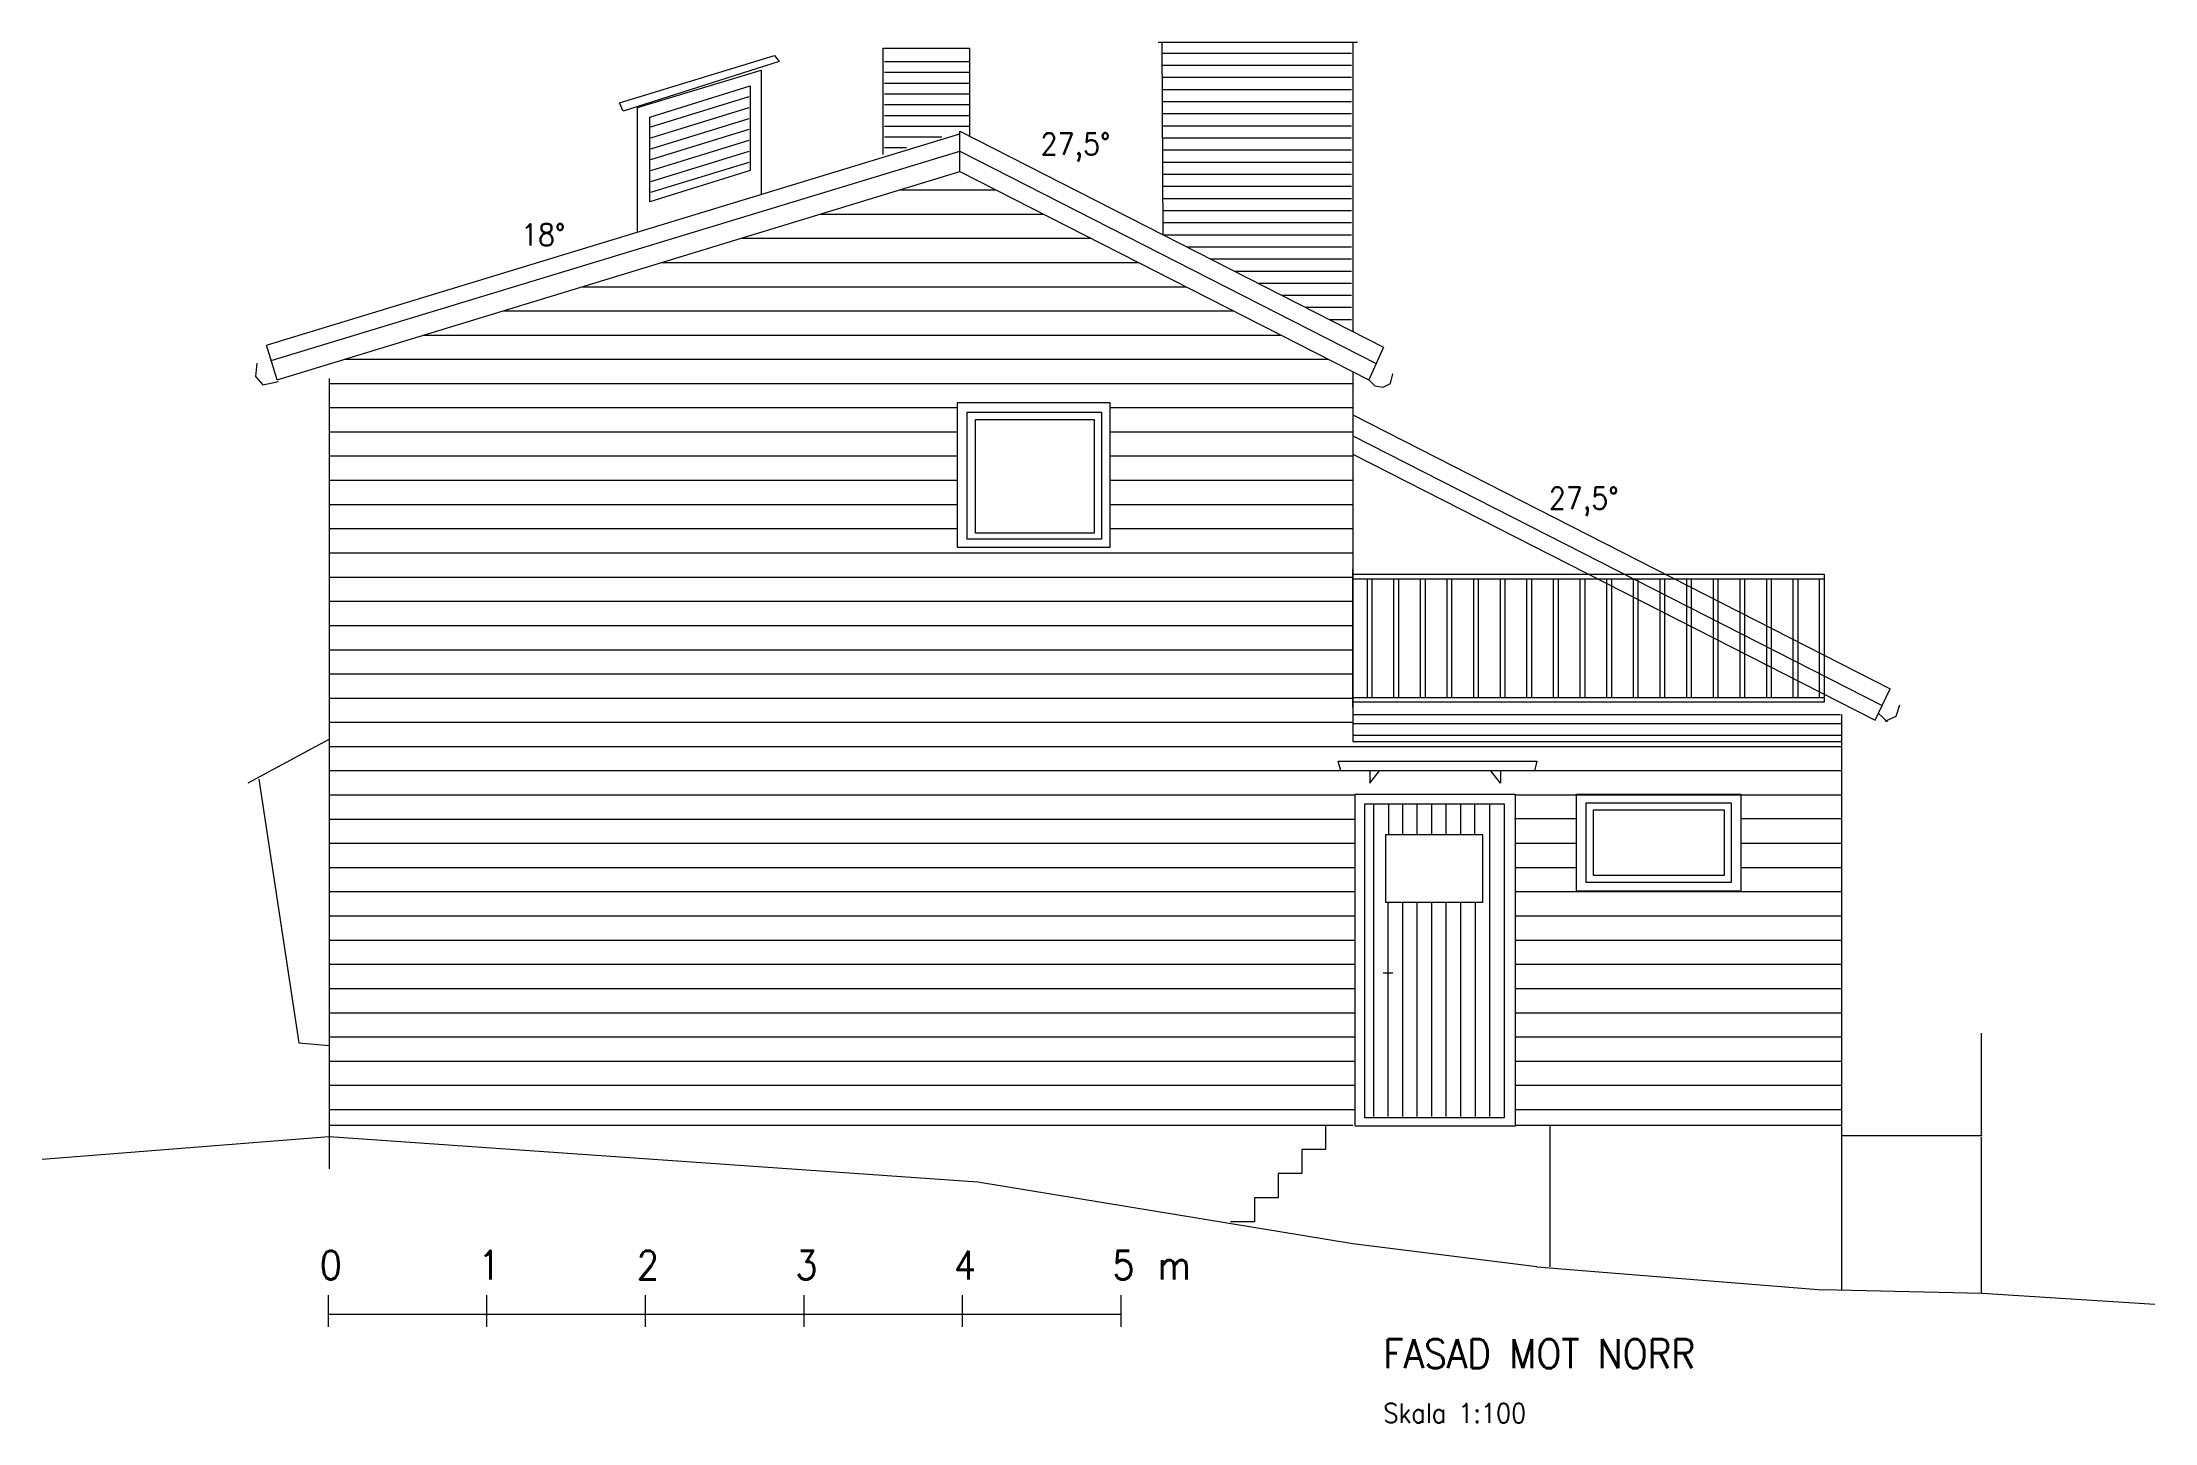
# Model space of a CAD drawing. Extents: x -1809 to 11516, y -1875 to 6834.
import ezdxf

# ---------------------------------------------------------------- set-up
doc = ezdxf.new("R2010")
doc.units = 0
for name, color, linetype, lineweight, true_color in [('DORR', 7, 'CONTINUOUS', 13, 0xffffff), ('FASAD', 7, 'CONTINUOUS', 13, 0xffffff), ('FONSTER', 7, 'CONTINUOUS', 13, 0xffffff), ('GRUND_MARK', 7, 'CONTINUOUS', 5, 0xffffff), ('INFORMATION', 7, 'CONTINUOUS', 5, 0xffffff), ('OVRIGT', 7, 'CONTINUOUS', 13, 0xffffff), ('PANEL', 8, 'CONTINUOUS', 5, 0x7f7f7f), ('RACKE', 7, 'CONTINUOUS', 13, 0xffffff), ('SKORSTEN', 7, 'CONTINUOUS', 13, 0xffffff), ('TAK', 7, 'CONTINUOUS', 13, 0xffffff), ('TEGELFOGAR', 8, 'CONTINUOUS', 5, 0x7f7f7f)]:
    doc.layers.add(name, color=color, linetype=linetype, lineweight=lineweight, true_color=true_color)
doc.styles.add('textstyle0', font='')
doc.styles.add('textstyle1', font='')
doc.styles.add('textstyle10', font='')
doc.styles.add('textstyle11', font='')
doc.styles.add('textstyle2', font='')
doc.styles.add('textstyle3', font='')
doc.styles.add('textstyle4', font='')
doc.styles.add('textstyle5', font='')
doc.styles.add('textstyle6', font='')
doc.styles.add('textstyle7', font='')
doc.styles.add('textstyle8', font='')
doc.styles.add('textstyle9', font='')
doc.styles.get('textstyle0').set_extended_font_data('Standard')
doc.styles.get('textstyle1').set_extended_font_data('Standard')
doc.styles.get('textstyle10').set_extended_font_data('Standard')
doc.styles.get('textstyle11').set_extended_font_data('Standard')
doc.styles.get('textstyle2').set_extended_font_data('Standard')
doc.styles.get('textstyle3').set_extended_font_data('Standard')
doc.styles.get('textstyle4').set_extended_font_data('Standard')
doc.styles.get('textstyle5').set_extended_font_data('Standard')
doc.styles.get('textstyle6').set_extended_font_data('Standard')
doc.styles.get('textstyle7').set_extended_font_data('Standard')
doc.styles.get('textstyle8').set_extended_font_data('Standard')
doc.styles.get('textstyle9').set_extended_font_data('Standard')

msp = doc.modelspace()

# ---------------------------------------------------------------- linework, layer by layer
at = {"layer": 'DORR'}
for p, q in [((6473, 2090), (7481, 2090)), ((6473, -4), (6473, 2090)), ((6534, 2029), (7412, 2029)), ((6534, 49), (6534, 2029)), ((6587, 2029), (6587, 57)), ((6682, 2030), (6682, 1839)), ((6771, 2030), (6771, 1839)), ((6862, 2030), (6862, 1839)), ((6954, 2030), (6954, 1839)), ((7045, 2030), (7045, 1839)), ((7137, 2030), (7137, 1839)), ((7225, 2030), (7225, 1839)), ((7320, 2029), (7320, 57)), ((7412, 2029), (7412, 49)), ((7481, 2090), (7481, -4)), ((6666, 1836), (7278, 1836)), ((7278, 1408), (7278, 1836)), ((7278, 1408), (6666, 1408)), ((6679, 1408), (6679, 57)), ((6771, 1408), (6771, 57)), ((6862, 1408), (6862, 57)), ((6954, 1408), (6954, 57)), ((7045, 1408), (7045, 57)), ((7137, 1408), (7137, 57)), ((7229, 1408), (7229, 744)), ((7229, 1408), (7229, 57)), ((6649, 964), (6710, 964)), ((7412, 49), (6534, 49)), ((7481, -4), (6473, -4))]:
    msp.add_line(p, q, dxfattribs=at)
at = {"layer": 'FASAD'}
for p, q in [((0, 4712), (0, -272)), ((6458, 4756), (6458, 2423)), ((9540, 2593), (9540, -1037)), ((6458, 2423), (9539, 2423))]:
    msp.add_line(p, q, dxfattribs=at)
at = {"layer": 'FONSTER'}
for p, q in [((3963, 4562), (4925, 4562)), ((3963, 3646), (3963, 4562)), ((4925, 4562), (4925, 3646)), ((4024, 4501), (4872, 4501)), ((4024, 3699), (4024, 4501)), ((4078, 4455), (4826, 4455)), ((4078, 3737), (4078, 4455)), ((4826, 4455), (4826, 3737)), ((4872, 4501), (4872, 3699)), ((4826, 3737), (4078, 3737)), ((4925, 3646), (3963, 3646)), ((4872, 3699), (4024, 3699)), ((7868, 2090), (8906, 2090)), ((7868, 1479), (7868, 2090)), ((7929, 2036), (8845, 2036)), ((7929, 1533), (7929, 2036)), ((8845, 2036), (8845, 1533)), ((8906, 2090), (8906, 1479)), ((7975, 1991), (8799, 1991)), ((7975, 1578), (7975, 1991)), ((8799, 1991), (8799, 1578)), ((8906, 1479), (7868, 1479)), ((8845, 1533), (7929, 1533)), ((8799, 1578), (7975, 1578))]:
    msp.add_line(p, q, dxfattribs=at)
at = {"layer": 'GRUND_MARK'}
for p, q in [((3979, 6019), (3979, 6273)), ((-328, 4704), (-395, 4924)), ((6652, 4911), (6558, 4705)), ((10422, 583), (10422, -62)), ((0, 2), (5252, 2)), ((5252, 2), (6458, 2)), ((6286, 2), (6286, -151)), ((7481, 2), (9539, 2)), ((7700, 0), (7700, -891)), ((-1809, -211), (1, -69)), ((0, -69), (4093, -355)), ((9540, -62), (10427, -62)), ((10422, -74), (10422, -1058)), ((6286, -151), (6136, -151)), ((6137, -150), (6137, -303)), ((4093, -355), (6458, -743)), ((5987, -303), (5987, -455)), ((6137, -303), (5987, -303)), ((5837, -455), (5837, -608)), ((5987, -455), (5837, -455)), ((5837, -608), (5687, -608)), ((6458, -743), (7618, -888)), ((7618, -891), (9419, -1037)), ((9419, -1035), (10427, -1058)), ((10427, -1058), (11516, -1127))]:
    msp.add_line(p, q, dxfattribs=at)
at = {"layer": 'OVRIGT'}
for p, q in [((3495, 6125), (3495, 6796)), ((3495, 6796), (4039, 6796)), ((4039, 6796), (4039, 6242)), ((1832, 6452), (2809, 6750)), ((2840, 6712), (1855, 6399)), ((2809, 6750), (2840, 6712)), ((3503, 6713), (4039, 6713)), ((1946, 6422), (2725, 6659)), ((2023, 6361), (2656, 6559)), ((2656, 6559), (2656, 6025)), ((2725, 6659), (2725, 5874)), ((3503, 6645), (4039, 6645)), ((3503, 6577), (4039, 6577)), ((1855, 6399), (1832, 6452)), ((1946, 5637), (1946, 6422)), ((2030, 6300), (2649, 6491)), ((2030, 6231), (2649, 6422)), ((3503, 6509), (4039, 6509)), ((3503, 6441), (4039, 6441)), ((2023, 5827), (2023, 6361)), ((2030, 6162), (2649, 6353)), ((2030, 6094), (2649, 6285)), ((3503, 6373), (4039, 6373)), ((3503, 6305), (4039, 6305)), ((2030, 6025), (2649, 6216)), ((2030, 5956), (2649, 6147)), ((3503, 6238), (3866, 6238)), ((3503, 6170), (3642, 6170)), ((2656, 6025), (2023, 5827)), ((2030, 5888), (2649, 6078)), ((-511, 2163), (0, 2437)), ((6366, 2298), (7618, 2298)), ((6381, 2237), (6366, 2298)), ((7618, 2298), (7603, 2237)), ((-443, 2185), (-191, 521)), ((7603, 2237), (6381, 2237)), ((6565, 2237), (6565, 2161)), ((6565, 2161), (6626, 2237)), ((7389, 2161), (7328, 2237)), ((7389, 2237), (7389, 2161)), ((-191, 521), (0, 506)), ((-4, -1270), (-4, -1070)), ((-4, -1190), (4996, -1190)), ((996, -1270), (996, -1070)), ((1996, -1270), (1996, -1070)), ((2996, -1270), (2996, -1070)), ((3996, -1270), (3996, -1070)), ((4996, -1270), (4996, -1070))]:
    msp.add_line(p, q, dxfattribs=at)
at = {"layer": 'PANEL'}
for p, q in [((3599, 5903), (4206, 5903)), ((3098, 5750), (4506, 5750)), ((2598, 5598), (4806, 5598)), ((2098, 5445), (5105, 5445)), ((1598, 5292), (5405, 5292)), ((1097, 5140), (5704, 5140)), ((597, 4987), (6004, 4987)), ((97, 4834), (6304, 4834)), ((0, 4682), (6458, 4682)), ((0, 4529), (3963, 4529)), ((4925, 4529), (6458, 4529)), ((0, 4376), (3963, 4376)), ((4925, 4376), (6458, 4376)), ((0, 4224), (3963, 4224)), ((4925, 4224), (6458, 4224)), ((0, 4071), (3963, 4071)), ((4925, 4071), (6458, 4071)), ((0, 3918), (3963, 3918)), ((4925, 3918), (6458, 3918)), ((0, 3766), (3963, 3766)), ((4925, 3766), (6458, 3766)), ((0, 3613), (4925, 3613)), ((4925, 3613), (6458, 3613)), ((0, 3460), (6458, 3460)), ((0, 3308), (6458, 3308)), ((0, 3155), (6458, 3155)), ((0, 3002), (6458, 3002)), ((0, 2850), (6458, 2850)), ((0, 2697), (6458, 2697)), ((0, 2544), (6458, 2544)), ((0, 2392), (9539, 2392)), ((0, 2239), (9539, 2239)), ((0, 2086), (6473, 2086)), ((7481, 2086), (9539, 2086)), ((0, 1934), (6473, 1934)), ((7477, 1937), (7868, 1937)), ((8906, 1937), (9539, 1937)), ((0, 1781), (6473, 1781)), ((6666, 1408), (6666, 1836)), ((7481, 1781), (7868, 1781)), ((8906, 1781), (9539, 1781)), ((0, 1628), (6473, 1628)), ((7481, 1628), (7868, 1628)), ((8906, 1628), (9539, 1628)), ((0, 1476), (6473, 1476)), ((7481, 1476), (8977, 1476)), ((8977, 1476), (9539, 1476)), ((0, 1323), (6473, 1323)), ((7481, 1323), (9539, 1323)), ((0, 1170), (6473, 1170)), ((7481, 1170), (9539, 1170)), ((0, 1018), (6473, 1018)), ((7481, 1018), (9539, 1018)), ((0, 865), (6473, 865)), ((7481, 865), (9539, 865)), ((0, 712), (6473, 712)), ((7481, 712), (9539, 712)), ((0, 560), (6473, 560)), ((7481, 560), (9539, 560)), ((0, 407), (6473, 407)), ((7481, 407), (9539, 407)), ((0, 254), (6473, 254)), ((7481, 254), (9539, 254)), ((0, 102), (6473, 102)), ((7481, 102), (9539, 102))]:
    msp.add_line(p, q, dxfattribs=at)
at = {"layer": 'RACKE'}
for p, q in [((6458, 2640), (6458, 3510)), ((6458, 3479), (9430, 3479)), ((9430, 3479), (9431, 2671)), ((6458, 3449), (9432, 3449)), ((6548, 3449), (6548, 2701)), ((6578, 3449), (6578, 2701)), ((6715, 3449), (6715, 2701)), ((6745, 3449), (6745, 2701)), ((6882, 3449), (6882, 2701)), ((6913, 3449), (6913, 2701)), ((7050, 3449), (7050, 2701)), ((7081, 3449), (7081, 2701)), ((7218, 3449), (7218, 2701)), ((7249, 3449), (7249, 2701)), ((7386, 3449), (7386, 2701)), ((7417, 3449), (7417, 2701)), ((7554, 3449), (7554, 2701)), ((7585, 3449), (7585, 2701)), ((7722, 3449), (7722, 2701)), ((7753, 3449), (7753, 2701)), ((7890, 3449), (7890, 2701)), ((7921, 3449), (7921, 2701)), ((8058, 3449), (8058, 2701)), ((8089, 3449), (8089, 2701)), ((8226, 3449), (8226, 2701)), ((8256, 3449), (8256, 2701)), ((8394, 3449), (8394, 2701)), ((8424, 3449), (8424, 2701)), ((8562, 3449), (8562, 2701)), ((8592, 3449), (8592, 2701)), ((8730, 3449), (8730, 2701)), ((8760, 3449), (8760, 2701)), ((8898, 3449), (8898, 2701)), ((8928, 3449), (8928, 2701)), ((9066, 3449), (9066, 2701)), ((9096, 3449), (9096, 2701)), ((9234, 3449), (9234, 2701)), ((9264, 3449), (9264, 2701)), ((9400, 3449), (9400, 2701)), ((6458, 2701), (9432, 2701)), ((9431, 2671), (6458, 2671)), ((6458, 2537), (9540, 2537)), ((6458, 2462), (9540, 2462))]:
    msp.add_line(p, q, dxfattribs=at)
at = {"layer": 'SKORSTEN'}
for p, q in [((5229, 6834), (6488, 6834)), ((5252, 6834), (5259, 5620)), ((6458, 6834), (6458, 5010))]:
    msp.add_line(p, q, dxfattribs=at)
at = {"layer": 'TAK'}
for p, q in [((3979, 6273), (6652, 4911)), ((-389, 4926), (3979, 6256)), ((-328, 4704), (3979, 6019)), ((3979, 6019), (6558, 4705)), ((-455, 4809), (-463, 4725)), ((-463, 4725), (-417, 4672)), ((-417, 4672), (-318, 4695)), ((0, 4712), (0, 4605)), ((6558, 4705), (6596, 4667)), ((6596, 4667), (6649, 4659)), ((6649, 4659), (6695, 4682)), ((6695, 4682), (6710, 4743)), ((6458, 4483), (9847, 2756)), ((6458, 4236), (9753, 2558)), ((9753, 2558), (9847, 2756)), ((6458, 2593), (9534, 2593)), ((9770, 2603), (9831, 2548)), ((9815, 2551), (9885, 2583)), ((9885, 2583), (9908, 2654))]:
    msp.add_line(p, q, dxfattribs=at)
at = {"layer": 'TAK', "lineweight": 5}
for p, q in [((-365, 4826), (3979, 6148)), ((3979, 6148), (6604, 4807)), ((6458, 4352), (9797, 2651))]:
    msp.add_line(p, q, dxfattribs=at)
at = {"layer": 'TEGELFOGAR'}
for p, q in [((5259, 6765), (6450, 6765)), ((5259, 6689), (6450, 6689)), ((5259, 6613), (6450, 6613)), ((5259, 6536), (6450, 6536)), ((5259, 6460), (6450, 6460)), ((5259, 6384), (6450, 6384)), ((5259, 6307), (6450, 6307)), ((5259, 6231), (6450, 6231)), ((5259, 6155), (6450, 6155)), ((5259, 6078), (6450, 6078)), ((5259, 6002), (6450, 6002)), ((5259, 5926), (6450, 5926)), ((5259, 5849), (6450, 5849)), ((5259, 5773), (6450, 5773)), ((5259, 5697), (6450, 5697)), ((5259, 5620), (6450, 5620)), ((5409, 5544), (6450, 5544)), ((5559, 5468), (6450, 5468)), ((5709, 5391), (6450, 5391)), ((5859, 5315), (6450, 5315)), ((6008, 5239), (6450, 5239)), ((6158, 5162), (6450, 5162)), ((6308, 5086), (6450, 5086))]:
    msp.add_line(p, q, dxfattribs=at)

# ---------------------------------------------------------------- texts
at = {"layer": 'INFORMATION'}
for s, height, style, p in [('27,5%%d', 137.4, 'textstyle11', (4488, 6124)), ('27,5%%d', 137.4, 'textstyle4', (7694, 3889)), ('FASAD MOT NORR', 183.2, 'textstyle2', (6650, -1531)), ('Skala 1:100', 122.13, 'textstyle1', (6650, -1875))]:
    msp.add_text(s, height=height, dxfattribs=dict(at, style=style)).set_placement(p)
at = {"layer": 'OVRIGT'}
for s, height, style, p in [('18%%d', 137.4, 'textstyle5', (1211, 5551)), ('0', 180, 'textstyle6', (-59, -970)), ('1', 180, 'textstyle10', (941, -970)), ('2', 180, 'textstyle0', (1941, -970)), ('3', 180, 'textstyle3', (2941, -970)), ('4', 180, 'textstyle7', (3941, -970)), ('5', 180, 'textstyle8', (4941, -970)), ('m', 180, 'textstyle9', (5226, -970))]:
    msp.add_text(s, height=height, dxfattribs=dict(at, style=style)).set_placement(p)

doc.saveas('drawing.dxf')
